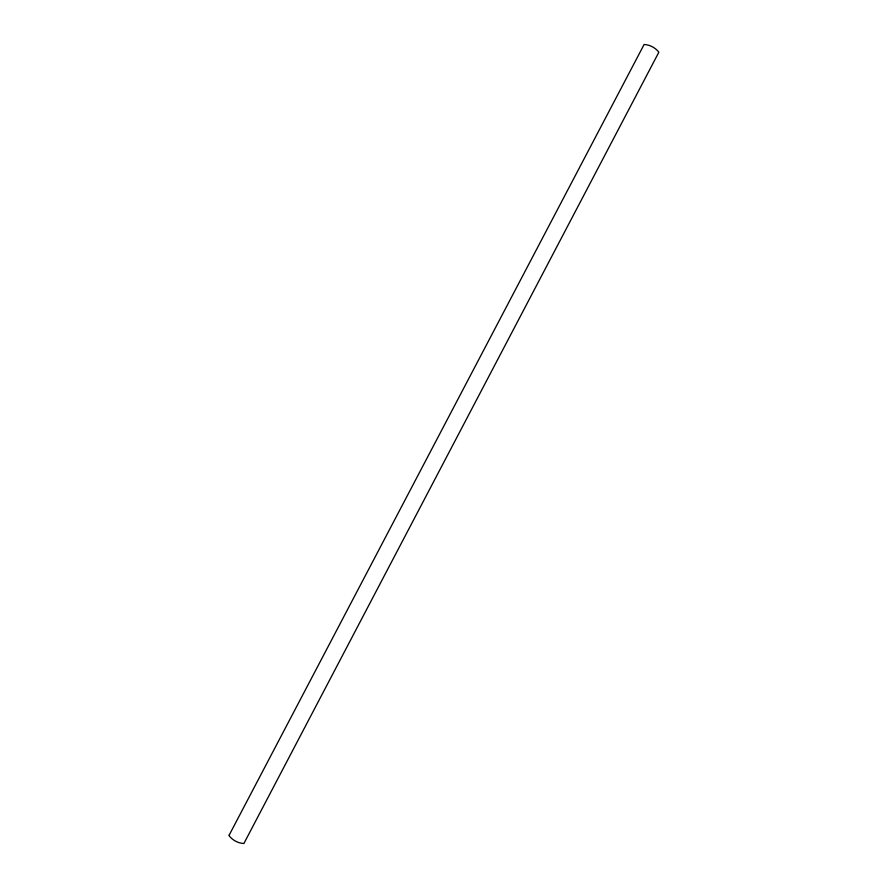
<?xml version="1.0" encoding="UTF-8"?>
<svg xmlns="http://www.w3.org/2000/svg" width="888" height="888" viewBox="0 0 888 888"><rect width="100%" height="100%" fill="white"/><g stroke="black" fill="none" stroke-linecap="round" stroke-linejoin="round"><path stroke-width="1.33" d="M229.193 835.086L229.16 835.752C232.434 840.248 238.328 843.3 243.889 843.511L658.841 52.248C655.566 47.752 649.672 44.7 644.111 44.489L229.193 835.086"/></g></svg>
